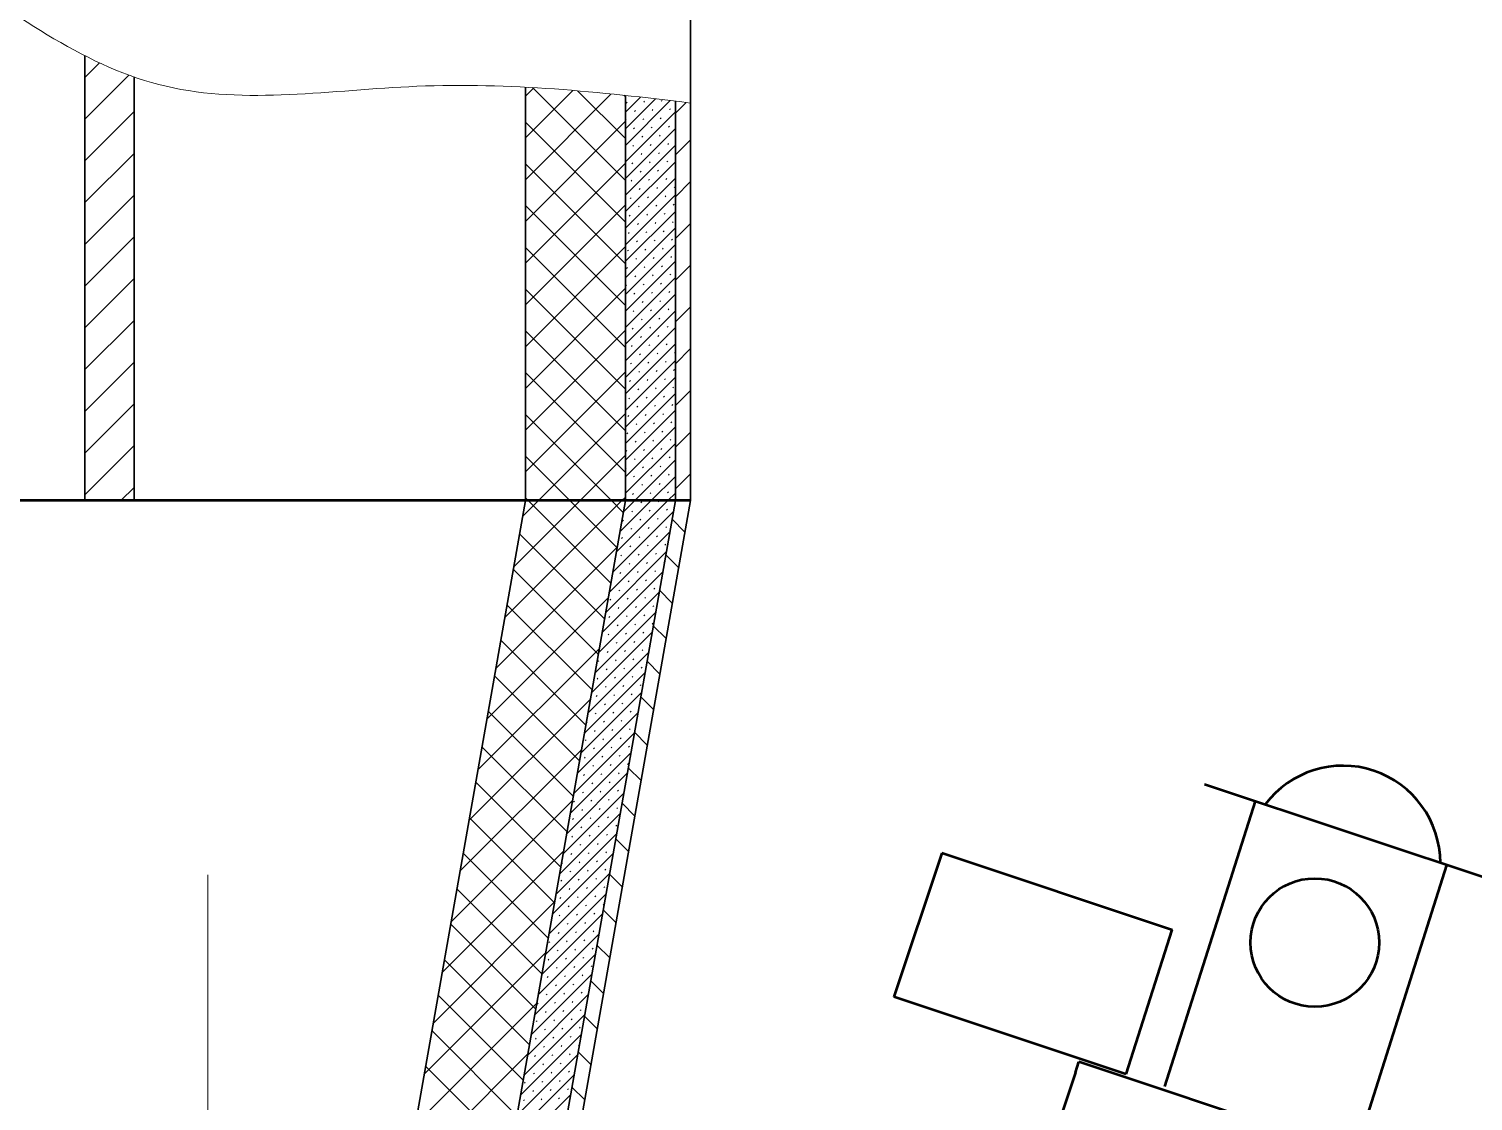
# Model space of a CAD drawing. Header units: millimetres. Extents: x 2139 to 2733, y 1509 to 1929.
# Drawn here: x 2366.17 to 2381.9, y 1793.6 to 1805.28 of the extents above; entities that cross this region are included whole.
import ezdxf

# ---------------------------------------------------------------- set-up
doc = ezdxf.new("R2010")
doc.units = ezdxf.units.MM
doc.linetypes.add('JIS_08_11', pattern=[12.8, 11, -0.6, 0.6, -0.6])
for name, color, linetype, lineweight in [('EB0', 7, 'Continuous', 35), ('中心线', 7, 'JIS_08_11', 9), ('设备', 7, 'Continuous', 50)]:
    doc.layers.add(name, color=color, linetype=linetype, lineweight=lineweight)
doc.layers.add('厂房', color=7, linetype='Continuous')
pattern_1 = [(45, (2399.63306, 1786.21686), (-0.2274055, 0.2274055), [])]

# ---------------------------------------------------------------- blocks, each defined once
blk = doc.blocks.new('*U22')
at = {"layer": '中心线', "color": 0, "transparency": 16777216}
blk.add_line((0, -9.964), (0, 9.964), dxfattribs=at)
blk = doc.blocks.new('*X13')
at = {"layer": 'EB0', "color": 0, "linetype": 'Continuous', "lineweight": 18}
for p, q in [((-521.97, 343.78), (-503.11, 324.92)), ((-512.84, 343.13), (-503.11, 333.41)), ((-503.45, 342.23), (-503.11, 341.89)), ((-523.45, 336.78), (-503.11, 316.44)), ((-523.45, 328.29), (-503.11, 307.95)), ((-523.45, 319.81), (-503.11, 299.47)), ((-523.45, 311.32), (-503.11, 290.98)), ((-523.45, 302.84), (-503.11, 282.5)), ((-523.45, 294.35), (-503.11, 274.01)), ((-523.45, 285.87), (-503.11, 265.53)), ((-523.45, 277.38), (-505.93, 259.85)), ((-523.45, 268.9), (-514.41, 259.85)), ((-523.45, 260.41), (-522.9, 259.85)), ((-522.9, 259.85), (-506.08, 243.04)), ((-514.41, 259.85), (-504.81, 250.25)), ((-505.93, 259.85), (-503.54, 257.46)), ((-524.64, 253.11), (-507.35, 235.82)), ((-525.91, 245.9), (-508.62, 228.61)), ((-527.19, 238.69), (-509.9, 221.4)), ((-528.46, 231.47), (-511.17, 214.18)), ((-529.73, 224.26), (-512.44, 206.97)), ((-531, 217.05), (-513.71, 199.76)), ((-532.27, 209.83), (-514.98, 192.54)), ((-533.55, 202.62), (-516.26, 185.33)), ((-534.82, 195.41), (-517.53, 178.12)), ((-536.09, 188.19), (-518.8, 170.9)), ((-537.36, 180.98), (-520.07, 163.69)), ((-538.63, 173.77), (-521.34, 156.48)), ((-539.91, 166.55), (-522.61, 149.26)), ((-541.18, 159.34), (-523.89, 142.05)), ((-542.45, 152.13), (-525.16, 134.84)), ((-543.72, 144.91), (-526.43, 127.62))]:
    blk.add_line(p, q, dxfattribs=at)
blk = doc.blocks.new('*X14')
at = {"layer": 'EB0', "color": 0, "linetype": 'Continuous', "lineweight": 18}
for p, q in [((-523.45, 342.04), (-521.74, 343.76)), ((-523.45, 333.56), (-513.79, 343.22)), ((-523.45, 325.07), (-506.05, 342.48)), ((-523.45, 316.59), (-503.11, 336.93)), ((-523.45, 308.1), (-503.11, 328.44)), ((-523.45, 299.62), (-503.11, 319.96)), ((-523.45, 291.13), (-503.11, 311.47)), ((-523.45, 282.65), (-503.11, 302.99)), ((-523.45, 274.16), (-503.11, 294.5)), ((-523.45, 265.68), (-503.11, 286.02)), ((-520.79, 259.85), (-503.11, 277.53)), ((-512.31, 259.85), (-503.11, 269.05)), ((-527.66, 236.02), (-503.82, 259.85)), ((-525.84, 246.32), (-512.31, 259.85)), ((-524.02, 256.62), (-520.79, 259.85)), ((-503.82, 259.85), (-503.11, 260.56)), ((-529.47, 225.72), (-504.78, 250.41)), ((-531.29, 215.42), (-506.6, 240.11)), ((-533.11, 205.11), (-508.41, 229.81)), ((-534.92, 194.81), (-510.23, 219.51)), ((-536.74, 184.51), (-512.05, 209.2)), ((-538.56, 174.21), (-513.86, 198.9)), ((-540.37, 163.91), (-515.68, 188.6)), ((-542.19, 153.6), (-517.5, 178.3)), ((-544, 143.3), (-519.31, 168)), ((-545.82, 133), (-521.13, 157.69)), ((-547.64, 122.7), (-522.94, 147.39))]:
    blk.add_line(p, q, dxfattribs=at)
blk = doc.blocks.new('*X15')
at = {"layer": 'EB0', "color": 0, "linetype": 'Continuous', "lineweight": 18}
for p, q in [((-503.11, 342.15), (-503.07, 342.19)), ((-503.11, 338.78), (-500.05, 341.85)), ((-503.11, 335.42), (-497.03, 341.5)), ((-503.11, 332.05), (-494.01, 341.15)), ((-502.94, 340.64), (-502.76, 340.82)), ((-499.39, 340.82), (-499.21, 341)), ((-495.84, 341), (-495.67, 341.18)), ((-503.11, 328.68), (-492.96, 338.84)), ((-501.26, 338.96), (-501.08, 339.14)), ((-497.71, 339.14), (-497.53, 339.32)), ((-496.02, 337.46), (-495.84, 337.64)), ((-494.16, 339.32), (-493.98, 339.5)), ((-503.11, 337.1), (-502.94, 337.28)), ((-503.11, 325.31), (-492.96, 335.47)), ((-501.44, 335.41), (-501.26, 335.59)), ((-499.57, 337.28), (-499.39, 337.46)), ((-497.89, 335.59), (-497.71, 335.77)), ((-494.34, 335.77), (-494.16, 335.95)), ((-503.11, 321.95), (-492.96, 332.1)), ((-501.61, 331.87), (-501.44, 332.04)), ((-499.75, 333.73), (-499.57, 333.91)), ((-498.07, 332.04), (-497.89, 332.22)), ((-496.2, 333.91), (-496.02, 334.09)), ((-494.52, 332.22), (-494.34, 332.4)), ((-499.93, 330.18), (-499.75, 330.36)), ((-496.38, 330.36), (-496.2, 330.54)), ((-494.7, 328.68), (-494.52, 328.86)), ((-503.11, 318.58), (-492.96, 328.73)), ((-501.79, 328.32), (-501.61, 328.5)), ((-500.11, 326.63), (-499.93, 326.81)), ((-498.25, 328.5), (-498.07, 328.68)), ((-496.56, 326.81), (-496.38, 326.99)), ((-493.02, 326.99), (-492.96, 327.05)), ((-503.11, 315.21), (-492.96, 325.37)), ((-501.97, 324.77), (-501.79, 324.95)), ((-500.29, 323.09), (-500.11, 323.27)), ((-498.43, 324.95), (-498.25, 325.13)), ((-496.74, 323.27), (-496.56, 323.45)), ((-494.88, 325.13), (-494.7, 325.31)), ((-493.2, 323.45), (-493.02, 323.63)), ((-503.11, 311.84), (-492.96, 322)), ((-502.15, 321.22), (-501.97, 321.4)), ((-498.61, 321.4), (-498.43, 321.58)), ((-495.06, 321.58), (-494.88, 321.76)), ((-493.38, 319.9), (-493.2, 320.08)), ((-503.11, 308.48), (-492.96, 318.63)), ((-502.33, 317.68), (-502.15, 317.86)), ((-500.47, 319.54), (-500.29, 319.72)), ((-498.79, 317.86), (-498.61, 318.04)), ((-496.92, 319.72), (-496.74, 319.9)), ((-495.24, 318.04), (-495.06, 318.22)), ((-503.11, 305.11), (-492.96, 315.26)), ((-502.51, 314.13), (-502.33, 314.31)), ((-500.65, 315.99), (-500.47, 316.17)), ((-498.97, 314.31), (-498.79, 314.49)), ((-497.1, 316.17), (-496.92, 316.35)), ((-495.42, 314.49), (-495.24, 314.67)), ((-493.55, 316.35), (-493.38, 316.53)), ((-503.11, 301.74), (-492.96, 311.9)), ((-500.83, 312.45), (-500.65, 312.63)), ((-497.28, 312.63), (-497.1, 312.8)), ((-493.73, 312.8), (-493.55, 312.98)), ((-503.11, 298.37), (-492.96, 308.53)), ((-502.69, 310.58), (-502.51, 310.76)), ((-501.01, 308.9), (-500.83, 309.08)), ((-499.15, 310.76), (-498.97, 310.94)), ((-497.46, 309.08), (-497.28, 309.26)), ((-495.6, 310.94), (-495.42, 311.12)), ((-493.91, 309.26), (-493.73, 309.44)), ((-502.87, 307.03), (-502.69, 307.21)), ((-501.19, 305.35), (-501.01, 305.53)), ((-499.32, 307.21), (-499.15, 307.39)), ((-497.64, 305.53), (-497.46, 305.71)), ((-495.78, 307.39), (-495.6, 307.57)), ((-494.09, 305.71), (-493.91, 305.89)), ((-503.11, 295.01), (-492.96, 305.16)), ((-503.05, 303.49), (-502.87, 303.67)), ((-499.5, 303.67), (-499.32, 303.85)), ((-495.96, 303.85), (-495.78, 304.03)), ((-503.11, 291.64), (-492.96, 301.79)), ((-503.11, 300.06), (-503.05, 300.12)), ((-501.37, 301.8), (-501.19, 301.98)), ((-499.68, 300.12), (-499.5, 300.3)), ((-497.82, 301.98), (-497.64, 302.16)), ((-496.14, 300.3), (-495.96, 300.48)), ((-494.27, 302.16), (-494.09, 302.34)), ((-503.11, 288.27), (-492.96, 298.42)), ((-501.55, 298.26), (-501.37, 298.44)), ((-499.86, 296.57), (-499.68, 296.75)), ((-498, 298.44), (-497.82, 298.62)), ((-496.32, 296.75), (-496.14, 296.93)), ((-494.45, 298.62), (-494.27, 298.8)), ((-503.11, 284.9), (-492.96, 295.06)), ((-501.73, 294.71), (-501.55, 294.89)), ((-498.18, 294.89), (-498, 295.07)), ((-494.63, 295.07), (-494.45, 295.25)), ((-503.11, 281.54), (-492.96, 291.69)), ((-501.91, 291.16), (-501.73, 291.34)), ((-500.04, 293.03), (-499.86, 293.21)), ((-498.36, 291.34), (-498.18, 291.52)), ((-496.5, 293.21), (-496.32, 293.38)), ((-494.81, 291.52), (-494.63, 291.7)), ((-503.11, 278.17), (-492.96, 288.32)), ((-502.09, 287.62), (-501.91, 287.79)), ((-500.22, 289.48), (-500.04, 289.66)), ((-498.54, 287.79), (-498.36, 287.97)), ((-496.68, 289.66), (-496.5, 289.84)), ((-494.99, 287.97), (-494.81, 288.15)), ((-493.13, 289.84), (-492.96, 290.01)), ((-503.11, 274.8), (-492.96, 284.95)), ((-500.4, 285.93), (-500.22, 286.11)), ((-496.86, 286.11), (-496.68, 286.29)), ((-493.31, 286.29), (-493.13, 286.47)), ((-502.27, 284.07), (-502.09, 284.25)), ((-500.58, 282.38), (-500.4, 282.56)), ((-498.72, 284.25), (-498.54, 284.43)), ((-497.03, 282.56), (-496.86, 282.74)), ((-495.17, 284.43), (-494.99, 284.61)), ((-493.49, 282.74), (-493.31, 282.92)), ((-503.11, 271.43), (-492.96, 281.59)), ((-502.45, 280.52), (-502.27, 280.7)), ((-500.76, 278.84), (-500.58, 279.02)), ((-498.9, 280.7), (-498.72, 280.88)), ((-497.21, 279.02), (-497.03, 279.2)), ((-495.35, 280.88), (-495.17, 281.06)), ((-493.67, 279.2), (-493.49, 279.38)), ((-503.11, 268.07), (-492.96, 278.22)), ((-502.62, 276.97), (-502.45, 277.15)), ((-499.08, 277.15), (-498.9, 277.33)), ((-495.53, 277.33), (-495.35, 277.51)), ((-503.11, 264.7), (-492.96, 274.85)), ((-502.8, 273.43), (-502.62, 273.61)), ((-500.94, 275.29), (-500.76, 275.47)), ((-499.26, 273.61), (-499.08, 273.79)), ((-497.39, 275.47), (-497.21, 275.65)), ((-495.71, 273.79), (-495.53, 273.97)), ((-493.85, 275.65), (-493.67, 275.83)), ((-503.11, 261.33), (-492.96, 271.48)), ((-502.98, 269.88), (-502.8, 270.06)), ((-501.12, 271.74), (-500.94, 271.92)), ((-499.44, 270.06), (-499.26, 270.24)), ((-497.57, 271.92), (-497.39, 272.1)), ((-495.89, 270.24), (-495.71, 270.42)), ((-494.03, 272.1), (-493.85, 272.28)), ((-501.3, 268.2), (-501.12, 268.37)), ((-501.22, 259.85), (-492.96, 268.12)), ((-497.75, 268.37), (-497.57, 268.55)), ((-494.21, 268.55), (-494.03, 268.73)), ((-503.11, 266.38), (-502.98, 266.51)), ((-501.48, 264.65), (-501.3, 264.83)), ((-499.62, 266.51), (-499.44, 266.69)), ((-497.93, 264.83), (-497.75, 265.01)), ((-497.85, 259.85), (-492.96, 264.75)), ((-496.07, 266.69), (-495.89, 266.87)), ((-494.39, 265.01), (-494.21, 265.19)), ((-501.66, 261.1), (-501.48, 261.28)), ((-499.8, 262.96), (-499.62, 263.14)), ((-498.11, 261.28), (-497.93, 261.46)), ((-496.25, 263.14), (-496.07, 263.32)), ((-494.57, 261.46), (-494.39, 261.64)), ((-494.49, 259.85), (-492.96, 261.38)), ((-504.96, 249.38), (-494.49, 259.85)), ((-504.24, 253.47), (-497.85, 259.85)), ((-503.52, 257.56), (-501.22, 259.85)), ((-499.98, 259.42), (-499.8, 259.6)), ((-496.43, 259.6), (-496.25, 259.78)), ((-505.68, 245.29), (-493.35, 257.62)), ((-503.7, 255.69), (-503.52, 255.87)), ((-501.84, 257.55), (-501.66, 257.73)), ((-500.16, 255.87), (-499.98, 256.05)), ((-498.29, 257.73), (-498.11, 257.91)), ((-496.61, 256.05), (-496.43, 256.23)), ((-494.74, 257.91), (-494.57, 258.09)), ((-506.4, 241.2), (-494.08, 253.53)), ((-502.02, 254.01), (-501.84, 254.19)), ((-500.33, 252.32), (-500.16, 252.5)), ((-498.47, 254.19), (-498.29, 254.37)), ((-496.79, 252.5), (-496.61, 252.68)), ((-494.92, 254.37), (-494.74, 254.55)), ((-503.88, 252.14), (-503.7, 252.32)), ((-502.2, 250.46), (-502.02, 250.64)), ((-498.65, 250.64), (-498.47, 250.82)), ((-495.1, 250.82), (-494.92, 251)), ((-507.12, 237.11), (-494.8, 249.44)), ((-504.06, 248.6), (-503.88, 248.78)), ((-502.38, 246.91), (-502.2, 247.09)), ((-500.51, 248.78), (-500.33, 248.96)), ((-498.83, 247.09), (-498.65, 247.27)), ((-496.97, 248.96), (-496.79, 249.13)), ((-495.28, 247.27), (-495.16, 247.4)), ((-507.84, 233.03), (-495.52, 245.35)), ((-504.24, 245.05), (-504.06, 245.23)), ((-500.69, 245.23), (-500.51, 245.41)), ((-499.01, 243.54), (-498.83, 243.72)), ((-497.15, 245.41), (-496.97, 245.59)), ((-508.57, 228.94), (-496.24, 241.27)), ((-506.04, 243.25), (-505.93, 243.36)), ((-504.42, 241.5), (-504.24, 241.68)), ((-502.56, 243.36), (-502.38, 243.54)), ((-500.87, 241.68), (-500.69, 241.86)), ((-497.33, 241.86), (-497.15, 242.04)), ((-506.28, 239.64), (-506.1, 239.82)), ((-504.6, 237.95), (-504.42, 238.13)), ((-502.74, 239.82), (-502.56, 240)), ((-501.05, 238.13), (-500.87, 238.31)), ((-499.19, 240), (-499.01, 240.18)), ((-497.51, 238.31), (-497.33, 238.49)), ((-509.29, 224.85), (-496.96, 237.18)), ((-506.46, 236.09), (-506.28, 236.27)), ((-502.92, 236.27), (-502.74, 236.45)), ((-499.37, 236.45), (-499.19, 236.63)), ((-497.69, 234.77), (-497.51, 234.95)), ((-510.01, 220.76), (-497.68, 233.09)), ((-506.64, 232.54), (-506.46, 232.72)), ((-504.78, 234.41), (-504.6, 234.59)), ((-503.1, 232.72), (-502.92, 232.9)), ((-501.23, 234.59), (-501.05, 234.77)), ((-499.55, 232.9), (-499.37, 233.08)), ((-510.73, 216.67), (-498.4, 229)), ((-506.82, 229), (-506.64, 229.18)), ((-504.96, 230.86), (-504.78, 231.04)), ((-503.28, 229.18), (-503.1, 229.36)), ((-501.41, 231.04), (-501.23, 231.22)), ((-499.73, 229.36), (-499.55, 229.54)), ((-508.69, 227.13), (-508.51, 227.31)), ((-505.14, 227.31), (-504.96, 227.49)), ((-501.59, 227.49), (-501.41, 227.67)), ((-511.45, 212.58), (-499.12, 224.91)), ((-508.87, 223.59), (-508.69, 223.77)), ((-507, 225.45), (-506.82, 225.63)), ((-505.32, 223.77), (-505.14, 223.95)), ((-503.46, 225.63), (-503.28, 225.81)), ((-501.77, 223.95), (-501.59, 224.12)), ((-499.91, 225.81), (-499.73, 225.99)), ((-512.17, 208.5), (-499.84, 220.82)), ((-509.05, 220.04), (-508.87, 220.22)), ((-507.18, 221.9), (-507, 222.08)), ((-505.5, 220.22), (-505.32, 220.4)), ((-503.64, 222.08), (-503.46, 222.26)), ((-501.95, 220.4), (-501.77, 220.58)), ((-500.09, 222.26), (-499.91, 222.44)), ((-507.36, 218.35), (-507.18, 218.53)), ((-503.81, 218.53), (-503.64, 218.71)), ((-500.27, 218.71), (-500.2, 218.78)), ((-512.89, 204.41), (-500.56, 216.73)), ((-511.09, 214.63), (-510.91, 214.81)), ((-509.23, 216.49), (-509.05, 216.67)), ((-507.54, 214.81), (-507.36, 214.99)), ((-505.68, 216.67), (-505.5, 216.85)), ((-503.99, 214.99), (-503.81, 215.17)), ((-502.13, 216.85), (-501.95, 217.03)), ((-513.61, 200.32), (-501.28, 212.65)), ((-509.41, 212.94), (-509.23, 213.12)), ((-507.72, 211.26), (-507.54, 211.44)), ((-505.86, 213.12), (-505.68, 213.3)), ((-504.17, 211.44), (-503.99, 211.62)), ((-502.31, 213.3), (-502.13, 213.48)), ((-514.33, 196.23), (-502.01, 208.56)), ((-511.27, 211.08), (-511.09, 211.26)), ((-509.58, 209.4), (-509.41, 209.58)), ((-506.04, 209.58), (-505.86, 209.76)), ((-502.49, 209.76), (-502.31, 209.94)), ((-511.45, 207.53), (-511.27, 207.71)), ((-509.76, 205.85), (-509.58, 206.03)), ((-507.9, 207.71), (-507.72, 207.89)), ((-506.22, 206.03), (-506.04, 206.21)), ((-504.35, 207.89), (-504.17, 208.07)), ((-502.67, 206.21), (-502.49, 206.39)), ((-515.05, 192.14), (-502.73, 204.47)), ((-511.63, 203.99), (-511.45, 204.17)), ((-508.08, 204.17), (-507.9, 204.35)), ((-506.4, 202.48), (-506.22, 202.66)), ((-504.53, 204.35), (-504.35, 204.53)), ((-515.78, 188.05), (-503.45, 200.38)), ((-511.81, 200.44), (-511.63, 200.62)), ((-509.94, 202.3), (-509.76, 202.48)), ((-508.26, 200.62), (-508.08, 200.8)), ((-504.71, 200.8), (-504.53, 200.98)), ((-513.67, 198.58), (-513.49, 198.76)), ((-511.99, 196.89), (-511.81, 197.07)), ((-510.12, 198.76), (-509.94, 198.94)), ((-508.44, 197.07), (-508.26, 197.25)), ((-506.58, 198.94), (-506.4, 199.11)), ((-504.89, 197.25), (-504.71, 197.43)), ((-516.5, 183.96), (-504.17, 196.29)), ((-513.85, 195.03), (-513.67, 195.21)), ((-510.3, 195.21), (-510.12, 195.39)), ((-506.76, 195.39), (-506.58, 195.57)), ((-505.07, 193.7), (-504.89, 193.88)), ((-517.22, 179.88), (-504.89, 192.2)), ((-514.03, 191.48), (-513.85, 191.66)), ((-512.17, 193.34), (-511.99, 193.52)), ((-510.48, 191.66), (-510.3, 191.84)), ((-508.62, 193.52), (-508.44, 193.7)), ((-506.94, 191.84), (-506.76, 192.02)), ((-517.94, 175.79), (-505.61, 188.12)), ((-514.21, 187.93), (-514.03, 188.11)), ((-512.35, 189.8), (-512.17, 189.98)), ((-510.66, 188.11), (-510.48, 188.29)), ((-508.8, 189.98), (-508.62, 190.16)), ((-507.12, 188.29), (-506.94, 188.47)), ((-505.25, 190.16), (-505.25, 190.16)), ((-516.07, 186.07), (-515.89, 186.25)), ((-512.53, 186.25), (-512.35, 186.43)), ((-508.98, 186.43), (-508.8, 186.61)), ((-518.66, 171.7), (-506.33, 184.03)), ((-516.25, 182.52), (-516.07, 182.7)), ((-514.39, 184.39), (-514.21, 184.57)), ((-512.71, 182.7), (-512.53, 182.88)), ((-510.84, 184.57), (-510.66, 184.75)), ((-509.16, 182.88), (-508.98, 183.06)), ((-507.29, 184.75), (-507.12, 184.93)), ((-519.38, 167.61), (-507.05, 179.94)), ((-516.43, 178.98), (-516.25, 179.16)), ((-514.57, 180.84), (-514.39, 181.02)), ((-512.88, 179.16), (-512.71, 179.34)), ((-511.02, 181.02), (-510.84, 181.2)), ((-509.34, 179.34), (-509.16, 179.52)), ((-507.47, 181.2), (-507.29, 181.38)), ((-514.75, 177.29), (-514.57, 177.47)), ((-511.2, 177.47), (-511.02, 177.65)), ((-507.65, 177.65), (-507.47, 177.83)), ((-520.1, 163.52), (-507.77, 175.85)), ((-518.3, 173.74), (-518.3, 173.75)), ((-516.61, 175.43), (-516.43, 175.61)), ((-514.93, 173.75), (-514.75, 173.93)), ((-513.06, 175.61), (-512.88, 175.79)), ((-511.38, 173.93), (-511.2, 174.1)), ((-509.52, 175.79), (-509.34, 175.97)), ((-520.82, 159.43), (-508.49, 171.76)), ((-516.79, 171.88), (-516.61, 172.06)), ((-515.11, 170.2), (-514.93, 170.38)), ((-513.24, 172.06), (-513.06, 172.24)), ((-511.56, 170.38), (-511.38, 170.56)), ((-509.7, 172.24), (-509.52, 172.42)), ((-521.54, 155.34), (-509.21, 167.67)), ((-518.65, 170.02), (-518.48, 170.2)), ((-516.97, 168.33), (-516.79, 168.51)), ((-513.42, 168.51), (-513.24, 168.69)), ((-509.88, 168.69), (-509.7, 168.87)), ((-518.83, 166.47), (-518.65, 166.65)), ((-517.15, 164.79), (-516.97, 164.97)), ((-515.29, 166.65), (-515.11, 166.83)), ((-513.6, 164.97), (-513.42, 165.15)), ((-511.74, 166.83), (-511.56, 167.01)), ((-510.06, 165.15), (-509.88, 165.33)), ((-522.26, 151.26), (-509.94, 163.58)), ((-519.01, 162.92), (-518.83, 163.1)), ((-515.47, 163.1), (-515.29, 163.28)), ((-513.78, 161.42), (-513.6, 161.6)), ((-511.92, 163.28), (-511.74, 163.46)), ((-522.98, 147.17), (-510.66, 159.5)), ((-519.19, 159.38), (-519.01, 159.56)), ((-517.33, 161.24), (-517.15, 161.42)), ((-515.65, 159.56), (-515.47, 159.74)), ((-512.1, 159.74), (-511.92, 159.92)), ((-521.06, 157.51), (-520.88, 157.69)), ((-519.37, 155.83), (-519.19, 156.01)), ((-517.51, 157.69), (-517.33, 157.87)), ((-515.83, 156.01), (-515.65, 156.19)), ((-513.96, 157.87), (-513.78, 158.05)), ((-512.28, 156.19), (-512.1, 156.37)), ((-523.71, 143.08), (-511.38, 155.41)), ((-521.24, 153.97), (-521.06, 154.15)), ((-517.69, 154.15), (-517.51, 154.33)), ((-516.01, 152.46), (-515.83, 152.64)), ((-514.14, 154.33), (-513.96, 154.51)), ((-512.46, 152.64), (-512.28, 152.82)), ((-524.43, 138.99), (-512.1, 151.32)), ((-521.42, 150.42), (-521.24, 150.6)), ((-519.55, 152.28), (-519.37, 152.46)), ((-517.87, 150.6), (-517.69, 150.78)), ((-514.32, 150.78), (-514.14, 150.96)), ((-525.15, 134.9), (-512.82, 147.23)), ((-521.6, 146.87), (-521.42, 147.05)), ((-519.73, 148.74), (-519.55, 148.92)), ((-518.05, 147.05), (-517.87, 147.23)), ((-516.19, 148.92), (-516.01, 149.09)), ((-514.5, 147.23), (-514.32, 147.41)), ((-512.64, 149.09), (-512.46, 149.27)), ((-523.34, 145.12), (-523.28, 145.19)), ((-519.91, 145.19), (-519.73, 145.37)), ((-516.36, 145.37), (-516.19, 145.55)), ((-514.68, 143.68), (-514.5, 143.86)), ((-525.87, 130.81), (-513.54, 143.14)), ((-523.64, 141.46), (-523.46, 141.64)), ((-521.78, 143.32), (-521.6, 143.5)), ((-520.09, 141.64), (-519.91, 141.82)), ((-518.23, 143.5), (-518.05, 143.68)), ((-516.54, 141.82), (-516.36, 142)), ((-526.59, 126.72), (-514.26, 139.05)), ((-523.82, 137.91), (-523.64, 138.09)), ((-521.95, 139.78), (-521.78, 139.96)), ((-520.27, 138.09), (-520.09, 138.27)), ((-518.41, 139.96), (-518.23, 140.14)), ((-516.72, 138.27), (-516.54, 138.45)), ((-514.86, 140.14), (-514.68, 140.32))]:
    blk.add_line(p, q, dxfattribs=at)

msp = doc.modelspace()

# ---------------------------------------------------------------- hatches: boundary and pattern name
at = {"layer": '设备', "linetype": 'Continuous', "lineweight": 18, "true_color": 0x000000}
h = msp.add_hatch(dxfattribs=at)
h.set_pattern_fill('无图案', color=18, scale=0.3216, angle=405, style=0, pattern_type=0)
h.set_pattern_definition(pattern_1)
edge = h.paths.add_edge_path(flags=0)
edge.add_line((2367.314, 1800.145), (2366.778, 1800.145))
edge.add_line((2367.314, 1804.76), (2367.314, 1800.145))
edge.add_spline(control_points=[(2366.778, 1804.991), (2366.954, 1804.902), (2367.132, 1804.824), (2367.314, 1804.76)], knot_values=[0, 0, 0, 0, 10.898356, 10.898356, 10.898356, 10.898356], weights=[1, 1, 1, 1], degree=3, periodic=0)
edge.add_line((2366.778, 1800.145), (2366.778, 1804.991))
h = msp.add_hatch(dxfattribs=at)
h.set_pattern_fill('无图案', color=18, scale=0.3216, angle=405, style=0, pattern_type=0)
h.set_pattern_definition(pattern_1)
edge = h.paths.add_edge_path(flags=0)
edge.add_line((2373.21, 1801.31), (2373.21, 1801.49))
edge.add_line((2373.21, 1801.129), (2373.21, 1801.31))
edge.add_line((2373.21, 1800.949), (2373.21, 1801.129))
edge.add_line((2373.21, 1800.768), (2373.21, 1800.949))
edge.add_line((2373.21, 1800.588), (2373.21, 1800.768))
edge.add_line((2373.21, 1800.407), (2373.21, 1800.588))
edge.add_line((2373.21, 1800.227), (2373.21, 1800.407))
edge.add_line((2373.21, 1800.145), (2373.21, 1800.227))
edge.add_line((2373.374, 1800.145), (2373.21, 1800.145))
edge.add_line((2373.374, 1804.476), (2373.374, 1800.145))
edge.add_spline(control_points=[(2373.21, 1804.496), (2373.265, 1804.489), (2373.319, 1804.483), (2373.374, 1804.476)], knot_values=[0, 0, 0, 0, 3.068972, 3.068972, 3.068972, 3.068972], weights=[1, 1, 1, 1], degree=3, periodic=0)
edge.add_line((2373.21, 1804.378), (2373.21, 1804.496))
edge.add_line((2373.21, 1804.198), (2373.21, 1804.378))
edge.add_line((2373.21, 1804.017), (2373.21, 1804.198))
edge.add_line((2373.21, 1803.837), (2373.21, 1804.017))
edge.add_line((2373.21, 1803.747), (2373.21, 1803.837))
edge.add_line((2373.21, 1803.656), (2373.21, 1803.747))
edge.add_line((2373.21, 1803.476), (2373.21, 1803.656))
edge.add_line((2373.21, 1803.295), (2373.21, 1803.476))
edge.add_line((2373.21, 1803.115), (2373.21, 1803.295))
edge.add_line((2373.21, 1802.934), (2373.21, 1803.115))
edge.add_line((2373.21, 1802.754), (2373.21, 1802.934))
edge.add_line((2373.21, 1802.573), (2373.21, 1802.754))
edge.add_line((2373.21, 1802.393), (2373.21, 1802.573))
edge.add_line((2373.21, 1802.212), (2373.21, 1802.393))
edge.add_line((2373.21, 1802.032), (2373.21, 1802.212))
edge.add_line((2373.21, 1801.851), (2373.21, 1802.032))
edge.add_line((2373.21, 1801.761), (2373.21, 1801.851))
edge.add_line((2373.21, 1801.671), (2373.21, 1801.761))
edge.add_line((2373.21, 1801.49), (2373.21, 1801.671))
h = msp.add_hatch(dxfattribs=at)
h.set_pattern_fill('无图案', color=18, scale=0.3216, angle=315, style=0, pattern_type=0)
h.set_pattern_definition([(315, (2399.63306, 1786.21686), (0.2274055, 0.2274055), [])])
edge = h.paths.add_edge_path(flags=0)
edge.add_line((2372.957, 1798.71), (2372.996, 1798.93))
edge.add_line((2372.919, 1798.491), (2372.957, 1798.71))
edge.add_line((2372.88, 1798.272), (2372.919, 1798.491))
edge.add_line((2372.842, 1798.053), (2372.88, 1798.272))
edge.add_line((2372.822, 1797.943), (2372.842, 1798.053))
edge.add_line((2372.803, 1797.834), (2372.822, 1797.943))
edge.add_line((2372.764, 1797.615), (2372.803, 1797.834))
edge.add_line((2372.726, 1797.396), (2372.764, 1797.615))
edge.add_line((2372.687, 1797.176), (2372.726, 1797.396))
edge.add_line((2372.648, 1796.957), (2372.687, 1797.176))
edge.add_line((2372.61, 1796.738), (2372.648, 1796.957))
edge.add_line((2372.571, 1796.519), (2372.61, 1796.738))
edge.add_line((2372.552, 1796.409), (2372.571, 1796.519))
edge.add_line((2372.532, 1796.3), (2372.552, 1796.409))
edge.add_line((2372.494, 1796.081), (2372.532, 1796.3))
edge.add_line((2372.455, 1795.862), (2372.494, 1796.081))
edge.add_line((2372.416, 1795.642), (2372.455, 1795.862))
edge.add_line((2372.378, 1795.423), (2372.416, 1795.642))
edge.add_line((2372.339, 1795.204), (2372.378, 1795.423))
edge.add_line((2372.301, 1794.985), (2372.339, 1795.204))
edge.add_line((2372.262, 1794.766), (2372.301, 1794.985))
edge.add_line((2372.223, 1794.547), (2372.262, 1794.766))
edge.add_line((2372.185, 1794.328), (2372.223, 1794.547))
edge.add_line((2372.165, 1794.218), (2372.185, 1794.328))
edge.add_line((2372.146, 1794.108), (2372.165, 1794.218))
edge.add_line((2372.107, 1793.889), (2372.146, 1794.108))
edge.add_line((2372.069, 1793.67), (2372.107, 1793.889))
edge.add_line((2372.03, 1793.451), (2372.069, 1793.67))
edge.add_line((2371.991, 1793.232), (2372.03, 1793.451))
edge.add_line((2371.953, 1793.013), (2371.991, 1793.232))
edge.add_line((2371.914, 1792.794), (2371.953, 1793.013))
edge.add_line((2371.895, 1792.684), (2371.914, 1792.794))
edge.add_line((2371.875, 1792.574), (2371.895, 1792.684))
edge.add_line((2371.837, 1792.355), (2371.875, 1792.574))
edge.add_line((2371.798, 1792.136), (2371.837, 1792.355))
edge.add_line((2371.76, 1791.917), (2371.798, 1792.136))
edge.add_line((2371.721, 1791.698), (2371.76, 1791.917))
edge.add_line((2371.682, 1791.479), (2371.721, 1791.698))
edge.add_line((2371.644, 1791.26), (2371.682, 1791.479))
edge.add_line((2371.624, 1791.15), (2371.644, 1791.26))
edge.add_line((2371.605, 1791.04), (2371.624, 1791.15))
edge.add_line((2371.566, 1790.821), (2371.605, 1791.04))
edge.add_line((2371.528, 1790.602), (2371.566, 1790.821))
edge.add_line((2371.489, 1790.383), (2371.528, 1790.602))
edge.add_line((2371.45, 1790.164), (2371.489, 1790.383))
edge.add_line((2371.412, 1789.945), (2371.45, 1790.164))
edge.add_line((2371.373, 1789.726), (2371.412, 1789.945))
edge.add_line((2371.335, 1789.506), (2371.373, 1789.726))
edge.add_line((2371.296, 1789.287), (2371.335, 1789.506))
edge.add_line((2371.257, 1789.068), (2371.296, 1789.287))
edge.add_line((2371.219, 1788.849), (2371.257, 1789.068))
edge.add_line((2371.18, 1788.63), (2371.219, 1788.849))
edge.add_line((2371.141, 1788.411), (2371.18, 1788.63))
edge.add_line((2371.103, 1788.191), (2371.141, 1788.411))
edge.add_line((2371.064, 1787.972), (2371.103, 1788.191))
edge.add_line((2371.025, 1787.753), (2371.064, 1787.972))
edge.add_line((2370.987, 1787.534), (2371.025, 1787.753))
edge.add_line((2370.967, 1787.424), (2370.987, 1787.534))
edge.add_line((2370.948, 1787.315), (2370.967, 1787.424))
edge.add_line((2370.909, 1787.096), (2370.948, 1787.315))
edge.add_line((2370.871, 1786.877), (2370.909, 1787.096))
edge.add_line((2370.832, 1786.657), (2370.871, 1786.877))
edge.add_line((2370.794, 1786.438), (2370.832, 1786.657))
edge.add_line((2370.755, 1786.219), (2370.794, 1786.438))
edge.add_line((2370.716, 1786), (2370.755, 1786.219))
edge.add_line((2370.697, 1785.89), (2370.716, 1786))
edge.add_line((2370.678, 1785.781), (2370.697, 1785.89))
edge.add_line((2370.639, 1785.562), (2370.678, 1785.781))
edge.add_line((2370.6, 1785.343), (2370.639, 1785.562))
edge.add_line((2370.562, 1785.123), (2370.6, 1785.343))
edge.add_line((2370.523, 1784.904), (2370.562, 1785.123))
edge.add_line((2370.484, 1784.685), (2370.523, 1784.904))
edge.add_line((2370.446, 1784.466), (2370.484, 1784.685))
edge.add_line((2370.432, 1784.387), (2370.446, 1784.466))
edge.add_line((2370.595, 1784.387), (2370.432, 1784.387))
edge.add_line((2370.68, 1784.869), (2370.595, 1784.387))
edge.add_line((2373.374, 1800.145), (2370.68, 1784.869))
edge.add_line((2373.21, 1800.145), (2373.374, 1800.145))
edge.add_line((2373.189, 1800.025), (2373.21, 1800.145))
edge.add_line((2373.151, 1799.806), (2373.189, 1800.025))
edge.add_line((2373.112, 1799.587), (2373.151, 1799.806))
edge.add_line((2373.093, 1799.477), (2373.112, 1799.587))
edge.add_line((2373.073, 1799.368), (2373.093, 1799.477))
edge.add_line((2373.035, 1799.149), (2373.073, 1799.368))
edge.add_line((2372.996, 1798.93), (2373.035, 1799.149))

# ---------------------------------------------------------------- linework, layer by layer
at = {"layer": '设备', "color": 18, "linetype": 'Continuous', "lineweight": 35, "true_color": 0x000000}
for p, q in [((2373.374, 1800.145), (2373.374, 1808.206)), ((2366.778, 1800.145), (2366.778, 1804.991)), ((2367.314, 1804.76), (2367.314, 1800.145)), ((2371.576, 1800.145), (2371.576, 1804.649)), ((2372.666, 1800.145), (2372.666, 1804.559)), ((2373.21, 1800.145), (2373.21, 1804.496)), ((2366.189, 1769.593), (2371.576, 1800.145)), ((2367.137, 1768.789), (2372.666, 1800.145)), ((2367.681, 1768.789), (2373.21, 1800.145)), ((2367.845, 1768.789), (2373.374, 1800.145))]:
    msp.add_line(p, q, dxfattribs=at)
at = {"layer": '设备', "color": 18, "linetype": 'Continuous', "lineweight": 50, "true_color": 0x000000}
msp.add_line((2373.374, 1800.145), (2364.902, 1800.145), dxfattribs=at)
at = {"layer": '设备', "color": 18, "lineweight": 50, "true_color": 0x000000}
for p, q in [((2382.206, 1795.977), (2378.974, 1797.053)), ((2379.525, 1796.87), (2378.538, 1793.763)), ((2376.113, 1796.304), (2375.591, 1794.738)), ((2378.626, 1795.467), (2376.113, 1796.304)), ((2381.612, 1796.175), (2380.635, 1793.098)), ((2378.618, 1795.469), (2378.119, 1793.896)), ((2378.119, 1793.896), (2375.591, 1794.738)), ((2377.569, 1793.916), (2377.607, 1794.03)), ((2381.164, 1792.846), (2377.607, 1794.03)), ((2377.569, 1793.916), (2377.26, 1792.987))]:
    msp.add_line(p, q, dxfattribs=at)
msp.add_circle((2380.177, 1795.33), 0.7, dxfattribs=at)
msp.add_arc((2380.483, 1796.196), 1.061, 0.0792, 143.0854, dxfattribs=at)
at = {"layer": '设备', "color": 18, "linetype": 'Continuous', "lineweight": 18, "true_color": 0x000000}
msp.add_open_spline([(2357.136, 1813.813), (2357.669, 1813.505), (2358.907, 1812.703), (2359.892, 1810.557), (2361.721, 1809.744), (2362.844, 1808.687), (2363.496, 1807.199), (2365.325, 1805.934), (2367.584, 1804.297), (2370.502, 1804.795), (2372.389, 1804.598), (2373.374, 1804.476)], degree=3, knots=[0, 0, 0, 0, 2227.222767, 5198.407721, 8064.856395, 9167.49617, 10710.366409, 13786.969563, 17046.559129, 20338.32114, 23933.623369, 23933.623369, 23933.623369, 23933.623369], dxfattribs=at)

# ---------------------------------------------------------------- block references
at = {"layer": '中心线'}
msp.add_blockref('*U22', (2368.116, 1786.106), dxfattribs=at)
at = {"layer": '厂房', "color": 18, "linetype": 'Continuous', "lineweight": 13, "true_color": 0x000000, "xscale": 0.05360000000000001, "yscale": 0.05360000000000001, "zscale": 0.05360000000000001}
for name in ['*X13', '*X14', '*X15']:
    msp.add_blockref(name, (2399.633, 1786.217), dxfattribs=at)

doc.saveas('drawing.dxf')
